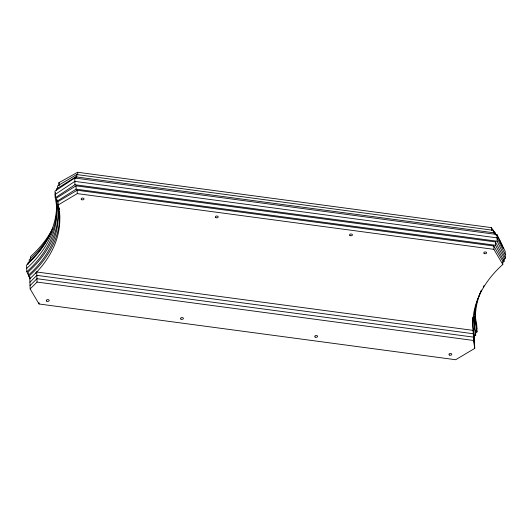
<?xml version="1.0" encoding="UTF-8"?>
<svg xmlns="http://www.w3.org/2000/svg" width="532" height="532" viewBox="0 0 532 532"><rect width="100%" height="100%" fill="white"/><g stroke="black" fill="none" stroke-linecap="round" stroke-linejoin="round"><path stroke-width="0.8" d="M29.819 278.835L36.728 271.985L473.194 330.385L474.418 338.319M36.728 271.985L37.041 282.073L30.138 288.916L39.055 303.991L455.671 359.732L474.737 348.4L474.311 334.954A162.446 102.011 -1.8 0 1 472.808 317.311M29.925 282.193L36.828 275.35L473.3 333.744L474.524 341.677M30.031 285.558L36.934 278.708L473.407 337.108L474.63 345.035M503.644 259.689A162.446 102.011 -1.8 0 1 505.4 258.073L505.187 251.35L496.948 234.506L74.739 178.014L54.996 191.114L55.202 197.838A162.446 102.011 -1.8 0 1 26.813 271.732L30.038 278.329M55.202 197.838L74.952 184.737L497.161 241.229L505.4 258.073M475.648 332.872L477.005 331.968A162.446 102.011 -1.8 0 1 481.453 290.033M56.372 190.556L56.326 189.066L75.73 176.85L495.139 232.963L496.309 235.137M502.348 262.868A162.446 102.011 -1.8 0 1 504.103 261.245L504.004 257.887L495.418 241.927L76.01 185.814L56.605 198.024L56.711 201.389A162.446 102.011 -1.8 0 1 28.316 275.283L29.878 278.183M56.711 201.389L76.116 189.173L495.525 245.285L504.103 261.245M474.325 336.011L475.714 335.14A162.446 102.011 -1.8 0 1 481.453 290.432M496.13 235.097L493.297 230.296L76.681 174.556L57.616 185.887L57.702 188.581M473.307 331.935A162.446 102.011 -1.8 0 1 502.813 264.417L502.707 261.059L493.789 245.983L77.173 190.243L58.108 201.575L58.214 204.933A162.446 102.011 -1.8 0 1 35.491 273.355M58.214 204.933L77.28 193.608L493.896 249.348L502.813 264.417M58.992 185.402L58.912 182.715L77.632 172.268L491.448 227.636L496.303 235.064M37.041 282.073L473.513 340.467L474.737 348.4M497.62 237.092L500.712 241.821L500.752 243.171M499.781 241.262L502.215 245.372M501.377 244.567L503.332 248.198M505.294 254.708L497.054 237.864L74.846 181.379L55.102 194.479A162.446 102.011 -1.8 0 1 55.734 197.665M496.948 234.506L497.161 241.229M495.139 232.963L495.186 234.452M495.418 241.927L495.525 245.285M493.297 230.296L493.377 232.989M493.789 245.983L493.896 249.348M491.448 227.636L491.535 230.323M477.005 331.968L476.798 325.245A162.446 102.011 -1.8 0 1 475.269 314.04M475.714 335.14L475.608 331.782A162.446 102.011 -1.8 0 1 474.019 316.553M473.194 330.385L473.513 340.467M77.632 172.268L77.719 174.962M76.681 174.556L76.768 177.249M77.173 190.243L77.28 193.608M75.73 176.85L75.777 178.34M76.01 185.814L76.116 189.173M74.739 178.014L74.952 184.737M39.016 302.648L39.055 303.991M30.603 259.297L30.517 256.61A162.446 102.011 -1.8 0 0 52.828 228.108M29.287 261.804L29.22 259.782A162.446 102.011 -1.8 0 0 51.877 230.595M30.138 288.916L29.712 275.47A162.446 102.011 -1.8 0 0 59.537 211.171M27.977 264.451L27.93 262.961A162.446 102.011 -1.8 0 0 50.241 234.459M28.316 275.283L28.209 271.925A162.446 102.011 -1.8 0 0 57.968 206.815M26.813 271.732L26.6 265.016A162.446 102.011 -1.8 0 0 56.572 203.929M58.912 182.715A162.446 102.011 -1.8 0 1 59.404 185.103M476.898 328.603A162.446 102.011 -1.8 0 1 475.322 315.795M475.309 314.991A162.446 102.011 -1.8 0 1 475.442 310.156M56.691 208.092A162.446 102.011 -1.8 0 1 26.706 268.374M56.465 203.271A162.446 102.011 -1.8 0 1 56.678 207.287M55.335 192.704A162.446 102.011 -1.8 0 1 55.634 194.3M51.245 232.391A162.446 102.011 -1.8 0 1 50.58 233.767M56.326 189.066A162.446 102.011 -1.8 0 1 56.658 190.655M59.225 207.959A162.446 102.011 -1.8 0 1 59.398 209.561M483.242 287.001A162.446 102.011 -1.8 0 1 484.007 285.637M56.944 199.62A162.446 102.011 -1.8 0 1 57.243 201.209M46.756 301.172A1.443 0.904 -1.8 0 0 49.15 300.686A1.443 0.904 -1.8 0 0 47.348 299.636A1.443 0.904 -1.8 0 0 46.756 301.172M180.966 319.127A1.443 0.904 -1.8 0 0 183.36 318.641A1.443 0.904 -1.8 0 0 181.558 317.591A1.443 0.904 -1.8 0 0 180.966 319.127M315.177 337.082A1.443 0.904 -1.8 0 0 317.571 336.596A1.443 0.904 -1.8 0 0 315.762 335.552A1.443 0.904 -1.8 0 0 315.177 337.082M449.38 355.037A1.443 0.904 -1.8 0 0 451.774 354.551A1.443 0.904 -1.8 0 0 449.972 353.507A1.443 0.904 -1.8 0 0 449.38 355.037M484.2 253.511A1.443 0.904 -1.8 0 0 486.594 253.026A1.443 0.904 -1.8 0 0 484.792 251.975A1.443 0.904 -1.8 0 0 484.2 253.511M349.996 235.556A1.443 0.904 -1.8 0 0 352.39 235.071A1.443 0.904 -1.8 0 0 350.581 234.02A1.443 0.904 -1.8 0 0 349.996 235.556M215.786 217.601A1.443 0.904 -1.8 0 0 218.18 217.116A1.443 0.904 -1.8 0 0 216.378 216.065A1.443 0.904 -1.8 0 0 215.786 217.601M81.576 199.646A1.443 0.904 -1.8 0 0 83.97 199.154A1.443 0.904 -1.8 0 0 82.167 198.11A1.443 0.904 -1.8 0 0 81.576 199.646"/></g></svg>
